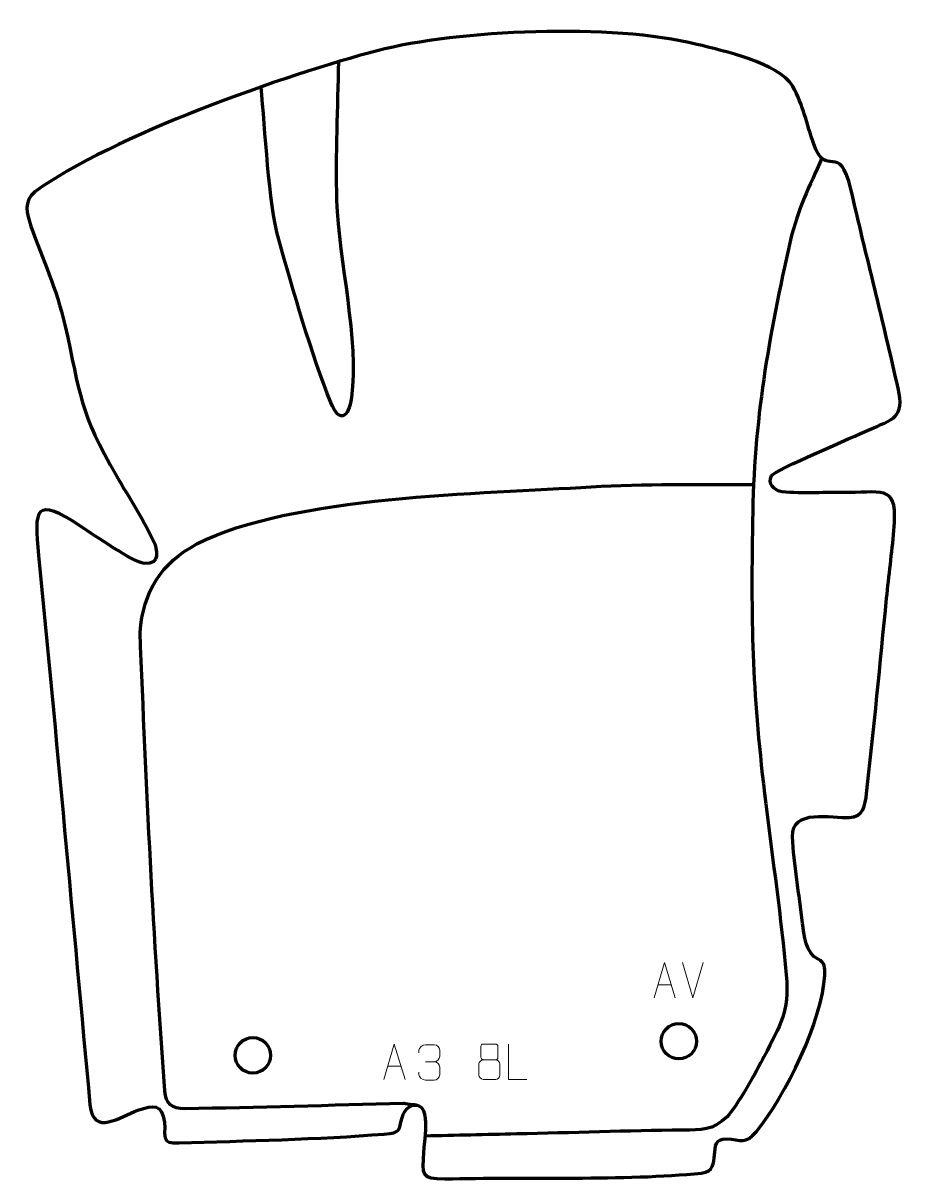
# Model space of a CAD drawing. Header units: millimetres. Extents: x 1011 to 1633, y -11 to 806.
import ezdxf

# ---------------------------------------------------------------- set-up
doc = ezdxf.new("R2010")
doc.units = ezdxf.units.MM
doc.header["$MEASUREMENT"] = 0
doc.layers.add('layer 2', color=7, linetype='Continuous')
doc.layers.add('layer 3', color=7, linetype='Continuous')

msp = doc.modelspace()

# ---------------------------------------------------------------- linework, layer by layer
at = {"layer": 'layer 2', "color": 142, "lineweight": 200}
for centre in [(1473.9551, 87.7269), (1173.3883, 77.8051)]:
    msp.add_ellipse(centre, major_axis=(0, 12.5), ratio=1, dxfattribs=at)
at = {"layer": 'layer 2', "color": 142, "lineweight": 158}
for points, knots in [([(1233.6984, 779.191), (1233.1642, 746.9796), (1231.6396, 713.3592), (1232.3746, 681.2958), (1232.3746, 681.2958), (1233.8806, 638.3773), (1248.5089, 582.7012), (1242.8664, 542.1625), (1242.8664, 542.1625), (1240.8516, 527.687), (1234.4806, 523.5046), (1228.3932, 538.5208), (1228.3932, 538.5208), (1214.9997, 571.5598), (1201.448, 618.8855), (1191.623, 653.5985), (1191.623, 653.5985), (1184.2288, 680.2376), (1182.2462, 731.4141), (1179.1527, 761.3951)], [0, 0, 0, 0, 0.16666667, 0.16666667, 0.16666667, 0.16666667, 0.33333333, 0.33333333, 0.33333333, 0.33333333, 0.5, 0.5, 0.5, 0.5, 0.66666667, 0.66666667, 0.66666667, 0.66666667, 1, 1, 1, 1]), ([(1574.7911, 710.9828), (1566.0115, 690.8916), (1557.7452, 675.0902), (1552.7486, 653.3312), (1552.7486, 653.3312), (1537.0382, 584.4623), (1526.8867, 525.9766), (1525.9014, 454.9535), (1525.9014, 454.9535), (1524.6917, 376.8547), (1525.7962, 332.4812), (1535.2737, 255.4284), (1535.2737, 255.4284), (1540.2187, 215.3687), (1546.0637, 174.8095), (1549.7148, 134.66), (1549.7148, 134.66), (1551.8381, 106.9118), (1545.79, 100.449), (1533.975, 76.82), (1533.975, 76.82), (1529.5515, 67.9733), (1514.2333, 40.4624), (1507.9369, 34.4618), (1507.9369, 34.4618), (1497.6989, 24.7047), (1490.2087, 25.0999), (1476.5268, 24.9572), (1476.5268, 24.9572), (1437.6993, 24.5522), (1398.3854, 23.1796), (1359.5093, 22.2829), (1359.5093, 22.2829), (1337.9451, 21.7854), (1316.3807, 21.2935), (1294.8164, 20.7992)], [0, 0, 0, 0, 0.1, 0.1, 0.1, 0.1, 0.2, 0.2, 0.2, 0.2, 0.3, 0.3, 0.3, 0.3, 0.4, 0.4, 0.4, 0.4, 0.5, 0.5, 0.5, 0.5, 0.6, 0.6, 0.6, 0.6, 0.7, 0.7, 0.7, 0.7, 0.8, 0.8, 0.8, 0.8, 1, 1, 1, 1]), ([(1289.4081, 42.4668), (1288.3588, 42.6601), (1279.7552, 43.8065), (1279.7552, 43.8065), (1279.7552, 43.8065), (1228.3534, 42.4854), (1176.7084, 40.8733), (1125.3221, 40.0588), (1125.3221, 40.0588), (1116.17, 39.9137), (1112.0471, 43.6814), (1111.3667, 52.6562), (1111.3667, 52.6562), (1103.1571, 160.9471), (1098.0981, 268.0441), (1093.7759, 376.4627), (1093.7759, 376.4627), (1096.0791, 405.028), (1108.4136, 425.2624), (1133.9063, 438.76), (1133.9063, 438.76), (1199.9059, 472.8302), (1335.8346, 474.2877), (1412.0935, 479.1011), (1412.0935, 479.1011), (1449.592, 481.4681), (1488.6636, 480.3955), (1526.3879, 480.7716)], [0, 0, 0, 0, 0.125, 0.125, 0.125, 0.125, 0.25, 0.25, 0.25, 0.25, 0.375, 0.375, 0.375, 0.375, 0.5, 0.5, 0.5, 0.5, 0.625, 0.625, 0.625, 0.625, 0.75, 0.75, 0.75, 0.75, 1, 1, 1, 1])]:
    msp.add_open_spline(points, degree=3, knots=knots, dxfattribs=at)
at = {"layer": 'layer 2', "color": 250, "lineweight": 9}
for points, knots in [([(1456.4519, 118.3276), (1456.4519, 118.3276), (1463.8229, 143.2811), (1463.8229, 143.2811), (1463.8229, 143.2811), (1463.8229, 143.2811), (1471.3928, 118.3276), (1471.3928, 118.3276)], [0, 0, 0, 0, 0.33333333, 0.33333333, 0.33333333, 0.33333333, 1, 1, 1, 1]), ([(1265.7717, 60.8142), (1265.7717, 60.8142), (1273.1427, 85.7677), (1273.1427, 85.7677), (1273.1427, 85.7677), (1273.1427, 85.7677), (1280.7126, 60.8142), (1280.7126, 60.8142)], [0, 0, 0, 0, 0.33333333, 0.33333333, 0.33333333, 0.33333333, 1, 1, 1, 1]), ([(1290.4343, 79.5361), (1290.4343, 79.5361), (1290.4343, 81.3933), (1290.4343, 81.3933), (1290.4343, 81.3933), (1290.42, 83.1352), (1293.0845, 85.2533), (1295.1436, 85.2306), (1295.1436, 85.2306), (1297.2077, 85.2306), (1299.2717, 85.2306), (1301.3354, 85.2306), (1301.3354, 85.2306), (1303.5299, 85.2394), (1305.1282, 83.3926), (1305.1726, 81.4805), (1305.1726, 81.4805), (1305.1722, 80.0454), (1305.1722, 78.6103), (1305.1726, 77.1748), (1305.1726, 77.1748), (1305.124, 75.5213), (1303.5214, 73.2913), (1301.3231, 73.3013), (1301.3231, 73.3013), (1303.5268, 73.2901), (1305.1348, 71.4869), (1305.1888, 69.4274), (1305.1888, 69.4274), (1305.1884, 67.6427), (1305.1884, 65.858), (1305.1888, 64.0729), (1305.1888, 64.0729), (1305.1989, 62.0115), (1303.144, 60.2484), (1301.3231, 60.2565), (1301.3231, 60.2565), (1299.2578, 60.2568), (1297.1926, 60.2568), (1295.127, 60.2565), (1295.127, 60.2565), (1292.9584, 60.268), (1290.4274, 62.6682), (1290.4088, 64.13), (1290.4088, 64.13), (1290.4088, 64.13), (1290.4088, 66.0386), (1290.4088, 66.0386)], [0, 0, 0, 0, 0.07692308, 0.07692308, 0.07692308, 0.07692308, 0.15384615, 0.15384615, 0.15384615, 0.15384615, 0.23076923, 0.23076923, 0.23076923, 0.23076923, 0.30769231, 0.30769231, 0.30769231, 0.30769231, 0.38461538, 0.38461538, 0.38461538, 0.38461538, 0.46153846, 0.46153846, 0.46153846, 0.46153846, 0.53846154, 0.53846154, 0.53846154, 0.53846154, 0.61538462, 0.61538462, 0.61538462, 0.61538462, 0.69230769, 0.69230769, 0.69230769, 0.69230769, 0.76923077, 0.76923077, 0.76923077, 0.76923077, 0.84615385, 0.84615385, 0.84615385, 0.84615385, 1, 1, 1, 1]), ([(1334.2888, 84.3018), (1334.2888, 82.0888), (1334.2888, 78.4065), (1334.2888, 76.1932), (1334.2888, 76.1932), (1334.3038, 75.6858), (1335.1112, 74.7544), (1335.8113, 74.7556), (1335.8113, 74.7556), (1338.7812, 74.7558), (1341.7514, 74.6709), (1344.7218, 74.6706), (1344.7218, 74.6706), (1345.5189, 74.6748), (1346.2396, 75.4651), (1346.237, 76.1858), (1346.237, 76.1858), (1346.2367, 78.4018), (1346.2367, 82.0865), (1346.237, 84.3018), (1346.237, 84.3018), (1346.2185, 85.0126), (1345.6071, 85.773), (1344.7732, 85.7656), (1344.7732, 85.7656), (1341.7561, 85.7653), (1338.7392, 85.7653), (1335.7226, 85.7656), (1335.7226, 85.7656), (1335.0962, 85.7732), (1334.2721, 85.0622), (1334.2888, 84.3018)], [0, 0, 0, 0, 0.11111111, 0.11111111, 0.11111111, 0.11111111, 0.22222222, 0.22222222, 0.22222222, 0.22222222, 0.33333333, 0.33333333, 0.33333333, 0.33333333, 0.44444444, 0.44444444, 0.44444444, 0.44444444, 0.55555556, 0.55555556, 0.55555556, 0.55555556, 0.66666667, 0.66666667, 0.66666667, 0.66666667, 0.77777778, 0.77777778, 0.77777778, 0.77777778, 1, 1, 1, 1]), ([(1366.7167, 60.8141), (1366.7167, 60.8141), (1353.7676, 60.8141), (1353.7676, 60.8141), (1353.7676, 60.8141), (1353.7676, 60.8141), (1353.7676, 85.7677), (1353.7676, 85.7677)], [0, 0, 0, 0, 0.33333333, 0.33333333, 0.33333333, 0.33333333, 1, 1, 1, 1]), ([(1332.83, 71.7836), (1332.83, 68.6128), (1332.83, 66.9107), (1332.83, 63.7393), (1332.83, 63.7393), (1332.8215, 62.5174), (1334.5194, 60.8247), (1335.772, 60.8162), (1335.772, 60.8162), (1338.7551, 60.8165), (1341.7384, 60.8165), (1344.7218, 60.8162), (1344.7218, 60.8162), (1346.0451, 60.8279), (1347.6655, 62.4495), (1347.6544, 63.7487), (1347.6544, 63.7487), (1347.6541, 66.9169), (1347.6541, 68.6157), (1347.6544, 71.7836), (1347.6544, 71.7836), (1347.5847, 73.164), (1346.0069, 74.7426), (1344.7015, 74.7365), (1344.7015, 74.7365), (1341.7249, 74.7362), (1338.7483, 74.7362), (1335.772, 74.7365), (1335.772, 74.7365), (1334.6925, 74.7429), (1332.8462, 73.164), (1332.83, 71.7836)], [0, 0, 0, 0, 0.11111111, 0.11111111, 0.11111111, 0.11111111, 0.22222222, 0.22222222, 0.22222222, 0.22222222, 0.33333333, 0.33333333, 0.33333333, 0.33333333, 0.44444444, 0.44444444, 0.44444444, 0.44444444, 0.55555556, 0.55555556, 0.55555556, 0.55555556, 0.66666667, 0.66666667, 0.66666667, 0.66666667, 0.77777778, 0.77777778, 0.77777778, 0.77777778, 1, 1, 1, 1])]:
    msp.add_open_spline(points, degree=3, knots=knots, dxfattribs=at)
for points in [[(1483.8114, 118.3203), (1483.8114, 118.3203), (1476.4896, 143.2739), (1476.4896, 143.2739)], [(1491.1333, 143.2739), (1491.1333, 143.2739), (1483.8115, 118.3203), (1483.8115, 118.3203)], [(1459.1745, 127.577), (1459.1745, 127.577), (1468.6702, 127.577), (1468.6702, 127.577)], [(1268.4943, 70.0636), (1268.4943, 70.0636), (1277.99, 70.0636), (1277.99, 70.0636)], [(1295.144, 73.2909), (1295.144, 73.2909), (1301.3404, 73.2909), (1301.3404, 73.2909)]]:
    msp.add_open_spline(points, degree=3, dxfattribs=at)
at = {"layer": 'layer 3', "color": 242, "lineweight": 158}
msp.add_open_spline([(1260.9693, 786.8551), (1318.232, 801.7174), (1427.003, 806.3833), (1486.7035, 791.398), (1486.7035, 791.398), (1504.8072, 786.8633), (1544.3639, 778.3752), (1554.2411, 761.8723), (1554.2411, 761.8723), (1562.0431, 747.5585), (1563.9955, 735.7881), (1569.1216, 720.9567), (1569.1216, 720.9567), (1577.8019, 695.8426), (1587.331, 723.7533), (1595.3069, 689.1415), (1595.3069, 689.1415), (1606.152, 642.2983), (1618.1532, 595.5242), (1628.6354, 548.6524), (1628.6354, 548.6524), (1633.3694, 527.4837), (1625.2773, 527.1579), (1607.5657, 519.0464), (1607.5657, 519.0464), (1598.8223, 515.079), (1541.175, 490.6229), (1539.2383, 486.9927), (1539.2383, 486.9927), (1536.4118, 481.6947), (1541.1325, 476.2288), (1546.7213, 475.6282), (1546.7213, 475.6282), (1561.7119, 474.0171), (1577.9077, 475.46), (1593.6419, 475.1459), (1593.6419, 475.1459), (1619.7674, 475.1427), (1628.508, 480.4977), (1625.6732, 448.2515), (1625.6732, 448.2515), (1624.2289, 432.4047), (1622.1005, 416.3463), (1620.517, 400.4058), (1620.517, 400.4058), (1615.9549, 354.4475), (1611.5273, 308.6227), (1606.3753, 262.7165), (1606.3753, 262.7165), (1605.3917, 253.9522), (1604.0977, 246.0535), (1594.115, 245.6184), (1594.115, 245.6184), (1582.2349, 245.375), (1553.1214, 251.9939), (1554.0818, 232.2239), (1554.0818, 232.2239), (1555.1429, 212.4897), (1558.8369, 191.0136), (1561.2749, 171.1851), (1561.2749, 171.1851), (1562.3226, 162.6642), (1563.4496, 149.7909), (1572.1645, 145.6402), (1572.1645, 145.6402), (1577.2823, 143.2027), (1576.9782, 139.9926), (1576.8255, 134.4472), (1576.8255, 134.4472), (1575.5872, 102.9298), (1548.6901, 48.3539), (1528.6803, 24.1166), (1528.6803, 24.1166), (1520.7356, 14.4934), (1517.8884, 18.4416), (1507.4275, 18.8235), (1507.4275, 18.8235), (1491.9047, 19.3902), (1506.5947, -3.6372), (1489.8848, -5.3158), (1489.8848, -5.3158), (1435.4241, -10.7869), (1365.1687, -7.8944), (1308.7814, -9.3958), (1308.7814, -9.3958), (1291.5094, -9.4102), (1292.8963, -6.2992), (1293.822, 9.5453), (1293.822, 9.5453), (1294.2803, 16.1627), (1297.2599, 36.6929), (1292.3006, 41.0691), (1292.3006, 41.0691), (1285.9061, 45.5663), (1280.4899, 39.9492), (1278.6909, 33.7837), (1278.6909, 33.7837), (1275.9773, 24.4838), (1278.3351, 23.3281), (1265.9467, 22.2769), (1265.9467, 22.2769), (1219.6875, 18.3519), (1168.0351, 17.629), (1121.2963, 15.9315), (1121.2963, 15.9315), (1108.5225, 15.4734), (1111.6614, 19.1221), (1111.0739, 30.6153), (1111.0739, 30.6153), (1108.96, 43.3249), (1103.5474, 43.0949), (1092.1625, 39.0818), (1092.1625, 39.0818), (1080.0473, 34.8112), (1060.577, 20.0074), (1058.4324, 42.8447), (1058.4324, 42.8447), (1046.4232, 172.0832), (1034.8192, 301.51), (1022.2356, 430.6787), (1022.2356, 430.6787), (1019.0294, 463.5905), (1018.8422, 473.0842), (1052.7439, 450.6943), (1052.7439, 450.6943), (1060.6951, 445.4455), (1089.1377, 425.6974), (1096.5968, 424.9936), (1096.5968, 424.9936), (1108.1619, 423.9025), (1106.3639, 434.5435), (1102.8865, 441.7783), (1102.8865, 441.7783), (1095.6333, 456.3556), (1085.7352, 472.1079), (1077.3689, 486.3203), (1077.3689, 486.3203), (1050.7227, 532.3163), (1051.8291, 543.768), (1040.8107, 593.4723), (1040.8107, 593.4723), (1034.6876, 619.2794), (1025.3202, 638.7845), (1016.8196, 663.1627), (1016.8196, 663.1627), (1013.8551, 671.6644), (1011.3022, 681.0609), (1019.5622, 687.2968), (1019.5622, 687.2968), (1073.0369, 726.4512), (1197.7871, 770.4564), (1260.9693, 786.8551)], degree=3, knots=[0, 0, 0, 0, 0.02564103, 0.02564103, 0.02564103, 0.02564103, 0.05128205, 0.05128205, 0.05128205, 0.05128205, 0.07692308, 0.07692308, 0.07692308, 0.07692308, 0.1025641, 0.1025641, 0.1025641, 0.1025641, 0.12820513, 0.12820513, 0.12820513, 0.12820513, 0.15384615, 0.15384615, 0.15384615, 0.15384615, 0.17948718, 0.17948718, 0.17948718, 0.17948718, 0.20512821, 0.20512821, 0.20512821, 0.20512821, 0.23076923, 0.23076923, 0.23076923, 0.23076923, 0.25641026, 0.25641026, 0.25641026, 0.25641026, 0.28205128, 0.28205128, 0.28205128, 0.28205128, 0.30769231, 0.30769231, 0.30769231, 0.30769231, 0.33333333, 0.33333333, 0.33333333, 0.33333333, 0.35897436, 0.35897436, 0.35897436, 0.35897436, 0.38461538, 0.38461538, 0.38461538, 0.38461538, 0.41025641, 0.41025641, 0.41025641, 0.41025641, 0.43589744, 0.43589744, 0.43589744, 0.43589744, 0.46153846, 0.46153846, 0.46153846, 0.46153846, 0.48717949, 0.48717949, 0.48717949, 0.48717949, 0.51282051, 0.51282051, 0.51282051, 0.51282051, 0.53846154, 0.53846154, 0.53846154, 0.53846154, 0.56410256, 0.56410256, 0.56410256, 0.56410256, 0.58974359, 0.58974359, 0.58974359, 0.58974359, 0.61538462, 0.61538462, 0.61538462, 0.61538462, 0.64102564, 0.64102564, 0.64102564, 0.64102564, 0.66666667, 0.66666667, 0.66666667, 0.66666667, 0.69230769, 0.69230769, 0.69230769, 0.69230769, 0.71794872, 0.71794872, 0.71794872, 0.71794872, 0.74358974, 0.74358974, 0.74358974, 0.74358974, 0.76923077, 0.76923077, 0.76923077, 0.76923077, 0.79487179, 0.79487179, 0.79487179, 0.79487179, 0.82051282, 0.82051282, 0.82051282, 0.82051282, 0.84615385, 0.84615385, 0.84615385, 0.84615385, 0.87179487, 0.87179487, 0.87179487, 0.87179487, 0.8974359, 0.8974359, 0.8974359, 0.8974359, 0.92307692, 0.92307692, 0.92307692, 0.92307692, 0.94871795, 0.94871795, 0.94871795, 0.94871795, 1, 1, 1, 1], dxfattribs=at)

doc.saveas('drawing.dxf')
